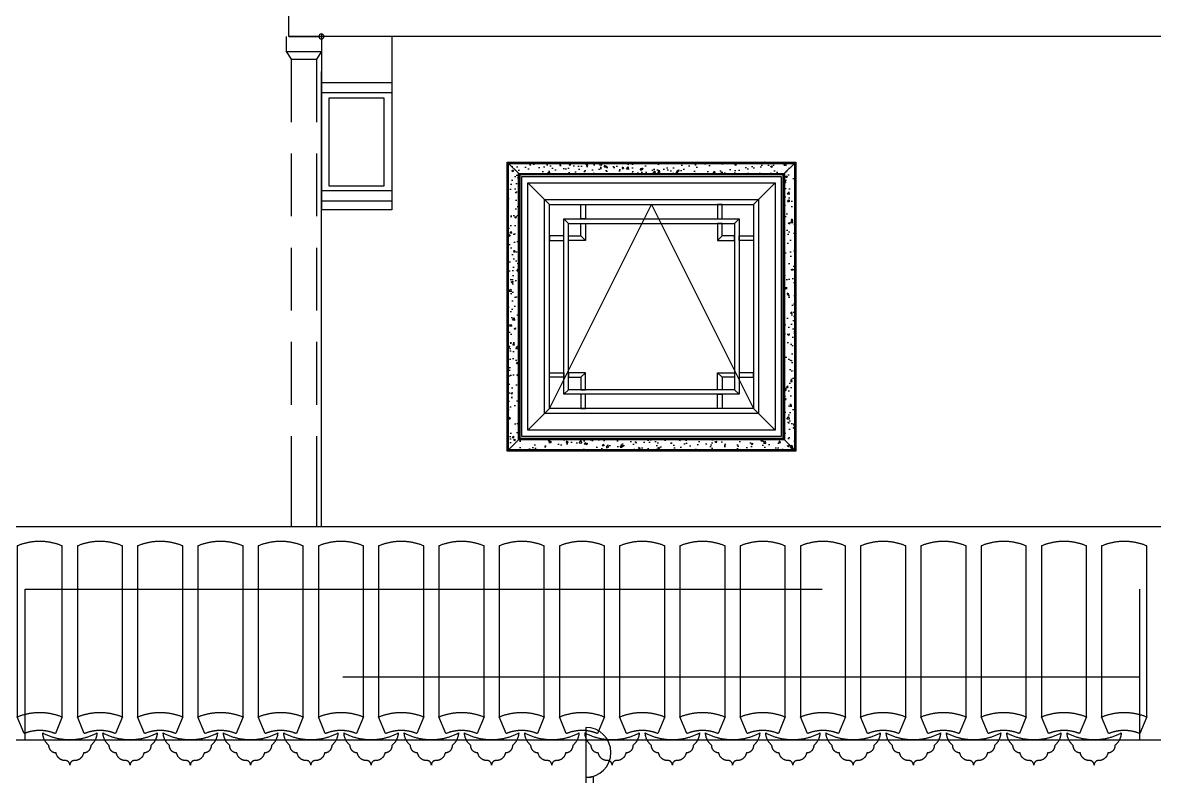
# Model space of a CAD drawing. Extents: x 296441 to 853063, y 459050 to 1117990.
# Drawn here: x 629219 to 633727, y 1002118 to 1005118 of the extents above; entities that cross this region are included whole.
import ezdxf
from ezdxf.xclip import XClip

# ---------------------------------------------------------------- set-up
doc = ezdxf.new("R2010")
doc.units = 0
doc.header["$LTSCALE"] = 1000
doc.header["$XCLIPFRAME"] = 0
for name, pattern in [('CENTER-1', [10, 6.25, -1.25, 1.25, -1.25]), ('CENTER2', [28.574999999999996, 19.05, -3.174999999999999, 3.174999999999999, -3.174999999999999]), ('E1-ELEV-N$0$B-ELEV-S-A1$0$HIDDEN2', [4.762499999999999, 3.175, -1.5875]), ('E1-ELEV-N$0$HIDDEN', [0.375, 0.25, -0.125]), ('E1-ELEV-N$0$LPC090090$0$HIDDEN2', [4.762499999999999, 3.175, -1.5875]), ('E2-E3-ELEV-N$0$HIDDEN', [0.375, 0.25, -0.125])]:
    doc.linetypes.add(name, pattern=pattern)
for name, color, linetype in [('00-景观-剖', 6, 'Continuous'), ('17-ELEV$0$G-XREF', 2, 'Continuous'), ('E1-ELEV-N$0$A-ELEV-HEVY', 2, 'Continuous'), ('E1-ELEV-N$0$A-ELEV-PFIX', 40, 'Continuous'), ('E1-ELEV-N$0$A-ELEV-THIN', 144, 'Continuous'), ('E1-ELEV-N$0$B-ELEV-S-A1$0$A-ELEV-HDDN', 161, 'E1-ELEV-N$0$B-ELEV-S-A1$0$HIDDEN2'), ('E1-ELEV-N$0$LPC090090$0$A-ELEV-HDDN', 161, 'E1-ELEV-N$0$LPC090090$0$HIDDEN2'), ('E2-E3-ELEV-N$0$A-ELEV-HEVY', 2, 'Continuous'), ('E2-E3-ELEV-N$0$A-ELEV-PFIX', 40, 'Continuous'), ('E2-E3-ELEV-N$0$A-SECT-PATT', 9, 'Continuous'), ('E2-E3-ELEV-N$0$CT-01-E$0$A-ELEV-MEDM-HEVY', 2, 'Continuous'), ('E2-E3-ELEV-N$0$CT-01-E$0$A-ELEV-THIN', 144, 'Continuous'), ('E2-E3-ELEV-N$0$CT-01-E$0$G-XREF', 2, 'Continuous'), ('E2-E3-ELEV-N$0$G-XREF', 2, 'Continuous'), ('G-GRID', 8, 'CENTER2'), ('H1-ELEV-N$0$LPM310295$0$A-ELEV-HEVY', 2, 'Continuous'), ('H1-ELEV-N$0$LPM310295$0$A-ELEV-MEDM', 4, 'Continuous'), ('H1-ELEV-N$0$LPM310295$0$A-ELEV-THIN', 145, 'Continuous'), ('ZT1_通用--填充---PM、LM、DY、JD', 8, 'Continuous'), ('主框线', 4, 'Continuous'), ('分格线', 55, 'Continuous'), ('副框内口线', 6, 'Continuous'), ('花格栅', 6, 'Continuous'), ('铝合金花格条', 5, 'Continuous')]:
    doc.layers.add(name, color=color, linetype=linetype)
doc.layers.add('E2-E3-ELEV-N$0$CT-01-E$0$A(750)$0$A-ANNO-NPLT', color=215, linetype='Continuous', plot=False)

# ---------------------------------------------------------------- blocks, each defined once
blk = doc.blocks.new('E1-ELEV-N')
at = {"layer": 'E1-ELEV-N$0$A-ELEV-HEVY'}
for p, q in [((-6740, 7750.000018869294), (-6740, 9490.000000063563)), ((-8070, 7750.000018869294), (-3330.000000005588, 7750.000018869294))]:
    blk.add_line(p, q, dxfattribs=at)
at = {"layer": 'E1-ELEV-N$0$A-ELEV-PFIX', "linetype": 'E1-ELEV-N$0$HIDDEN'}
for p, q in [((-6860.000034045195, 9609.218219733099), (-6860.000034031924, 7750.000018869294)), ((-6760.000034044497, 9532.67951164348), (-6760.000034031924, 7750.000018869294))]:
    blk.add_line(p, q, dxfattribs=at)
at = {"layer": 'E1-ELEV-N$0$A-ELEV-THIN'}
for points in [[(-7771.999999973923, 6991.500006454298), (-7772.000000844477, 7672.000016857171, 0.199999999910216), (-7952.00000080443, 7672.000016830163), (-7952.000000005821, 6991.500006536953)], [(-7531.99999994575, 6991.500006738817), (-7532.000000816304, 7672.00001714169, 0.199999999910216), (-7712.000000776257, 7672.000017114682), (-7711.999999977881, 6991.500006821472)], [(-7291.999999938998, 6991.500006890157), (-7292.000000809785, 7672.00001729303, 0.199999999910216), (-7472.000000769738, 7672.000017266022), (-7471.999999971129, 6991.500006972812)], [(-7051.999999932013, 6991.500006994465), (-7052.0000008028, 7672.000017397339, 0.199999999910216), (-7232.000000762753, 7672.00001737033), (-7231.999999964144, 6991.50000707712)], [(-6811.999999904074, 6991.500007145805), (-6812.00000077486, 7672.000017548678, 0.199999999910216), (-6992.000000734814, 7672.00001752167), (-6991.999999936204, 6991.50000722846)], [(-6571.999999897322, 6991.500007297145), (-6572.000000767875, 7672.000017700018, 0.199999999910216), (-6752.000000727829, 7672.00001767301), (-6751.999999929219, 6991.5000073798)], [(-6331.99999989057, 6991.500007401453), (-6332.000000761123, 7672.000017804326, 0.199999999910216), (-6512.000000721077, 7672.000017777318), (-6511.999999922467, 6991.500007484108)], [(-6091.999999862397, 6991.500008491799), (-6092.000000733184, 7672.000018894672, 0.199999999910216), (-6272.000000693137, 7672.000018867664), (-6271.999999894528, 6991.500008574454)], [(-5851.999999855645, 6991.500008596107), (-5852.000000726432, 7672.000018998981, 0.199999999910216), (-6032.000000686385, 7672.000018971972), (-6031.999999887776, 6991.500008678762)], [(-5611.999999827472, 6991.500008880859), (-5612.000000698259, 7672.0000192835, 0.199999999910216), (-5792.000000658212, 7672.000019256491), (-5791.999999859603, 6991.500008963281)], [(-5371.99999982072, 6991.500009032199), (-5372.000000691507, 7672.000019434839, 0.199999999910216), (-5552.00000065146, 7672.000019407831), (-5551.999999852851, 6991.500009114621)], [(-5131.999999813968, 6991.500009136274), (-5132.000000684522, 7672.000019539148, 0.199999999910216), (-5312.000000644475, 7672.000019512139), (-5311.999999845866, 6991.500009218929)], [(-4891.999999785796, 6991.500009287614), (-4892.000000656582, 7672.000019690488, 0.199999999910216), (-5072.000000616536, 7672.000019663479), (-5071.999999817926, 6991.500009370269)], [(-4651.999999779044, 6991.500009438954), (-4652.00000064983, 7672.000019841827, 0.199999999910216), (-4832.000000609783, 7672.000019814819), (-4831.999999811174, 6991.500009521609)], [(-4411.999999772292, 6991.500009543262), (-4412.000000643078, 7672.000019946136, 0.199999999910216), (-4592.000000603031, 7672.000019919127), (-4591.999999804422, 6991.500009625917)], [(-4171.999999744119, 6991.500009694602), (-4172.000000614906, 7672.000020097475, 0.199999999910216), (-4352.000000574859, 7672.000020070467), (-4351.99999977625, 6991.500009777257)], [(-3931.999999737367, 6991.500009845942), (-3932.000000608154, 7672.000020248815, 0.199999999910216), (-4112.000000568107, 7672.000020221807), (-4111.999999769498, 6991.500009928597)], [(-3691.999999730615, 6991.500009997515), (-3692.000000601169, 7672.000020400388, 0.199999999910216), (-3872.000000561122, 7672.00002037338), (-3871.999999762513, 6991.50001008017)], [(-3451.999999702442, 6991.500010148855), (-3452.000000573229, 7672.000020551728, 0.199999999910216), (-3632.000000533182, 7672.00002052472), (-3631.999999734573, 6991.50001023151)], [(-7799.692267090082, 6925.038370945957, 0.1999999998863418), (-7924.307651767507, 6925.038370986003), (-7951.999999933876, 6991.500006364193, -0.1999999999128089), (-7771.999999886379, 6991.500006417744), (-7799.692347978242, 6925.038370986003)], [(-7559.692267062142, 6925.038371230476, 0.1999999998863418), (-7684.307651739568, 6925.038371270522), (-7711.999999905936, 6991.500006648712, -0.1999999999128089), (-7531.999999858439, 6991.500006702263), (-7559.692347950302, 6925.038371270522)], [(-7319.69226705539, 6925.038371381816, 0.1999999998863418), (-7444.307651732815, 6925.038371421862), (-7471.999999899184, 6991.500006800052, -0.1999999999128089), (-7291.999999851687, 6991.500006853603), (-7319.69234794355, 6925.038371421862)], [(-7079.692267048638, 6925.038371486124, 0.1999999998863418), (-7204.307651726063, 6925.038371526171), (-7231.999999892432, 6991.50000690436, -0.1999999999128089), (-7051.999999844935, 6991.500006957911), (-7079.692347936798, 6925.038371526171)], [(-6839.692267020466, 6925.038371637464, 0.1999999998863418), (-6964.307651697891, 6925.03837167751), (-6991.99999986426, 6991.5000070557, -0.1999999999128089), (-6811.999999816762, 6991.500007109251), (-6839.692347908625, 6925.03837167751)], [(-6599.692267013714, 6925.038371788803, 0.1999999998863418), (-6724.307651691139, 6925.03837182885), (-6751.999999857508, 6991.50000720704, -0.1999999999128089), (-6571.99999981001, 6991.500007260591), (-6599.692347901873, 6925.03837182885)], [(-6359.692267006729, 6925.038371893112, 0.1999999998863418), (-6484.307651684154, 6925.038371933158), (-6511.999999850523, 6991.500007311348, -0.1999999999128089), (-6331.999999803025, 6991.500007364899), (-6359.692347894888, 6925.038371933158)], [(-6119.692266978789, 6925.03837298369, 0.1999999998863418), (-6244.307651656214, 6925.038373023737), (-6271.999999822583, 6991.500008401927, -0.1999999999128089), (-6091.999999775086, 6991.500008455478), (-6119.692347866949, 6925.038373023737)], [(-5879.692266972037, 6925.038373087998, 0.1999999998863418), (-6004.307651649462, 6925.038373128045), (-6031.999999815831, 6991.500008506235, -0.1999999999128089), (-5851.999999768334, 6991.500008559786), (-5879.692347860197, 6925.038373128045)], [(-5639.692266943865, 6925.038373372518, 0.1999999998863418), (-5764.30765162129, 6925.038373412564), (-5791.999999787658, 6991.500008790754, -0.1999999999128089), (-5611.999999740161, 6991.500008844305), (-5639.692347832024, 6925.038373412564)], [(-5399.692266937112, 6925.038373523857, 0.1999999998863418), (-5524.307651614537, 6925.038373563904), (-5551.999999780906, 6991.500008942094, -0.1999999999128089), (-5371.999999733409, 6991.500008995645), (-5399.692347825272, 6925.038373563904)], [(-5159.69226693036, 6925.038373628166, 0.1999999998863418), (-5284.307651607785, 6925.038373668212), (-5311.999999774154, 6991.500009046402, -0.1999999999128089), (-5131.999999726657, 6991.500009099953), (-5159.69234781852, 6925.038373668212)], [(-4919.692266902188, 6925.038373779505, 0.1999999998863418), (-5044.307651579613, 6925.038373819552), (-5071.999999745982, 6991.500009197742, -0.1999999999128089), (-4891.999999698484, 6991.500009251293), (-4919.692347790347, 6925.038373819552)], [(-4679.692266895436, 6925.038373930845, 0.1999999998863418), (-4804.307651572861, 6925.038373970892), (-4831.99999973923, 6991.500009349082, -0.1999999999128089), (-4651.999999691732, 6991.500009402633), (-4679.692347783595, 6925.038373970892)], [(-4439.692266888684, 6925.038374035154, 0.1999999998863418), (-4564.307651566109, 6925.0383740752), (-4591.999999732478, 6991.50000945339, -0.1999999999128089), (-4411.99999968498, 6991.500009506941), (-4439.692347776843, 6925.0383740752)], [(-4199.692266860511, 6925.038374186493, 0.1999999998863418), (-4324.307651537936, 6925.03837422654), (-4351.999999704305, 6991.50000960473, -0.1999999999128089), (-4171.999999656808, 6991.500009658281), (-4199.692347748671, 6925.03837422654)], [(-3959.692266853759, 6925.038374337833, 0.1999999998863418), (-4084.307651531184, 6925.03837437788), (-4111.999999697553, 6991.50000975607, -0.1999999999128089), (-3931.999999650056, 6991.500009809621), (-3959.692347741919, 6925.03837437788)], [(-3719.692266847007, 6925.038374489173, 0.1999999998863418), (-3844.307651524432, 6925.03837452922), (-3871.999999690801, 6991.50000990741, -0.1999999999128089), (-3691.999999643303, 6991.500009960961), (-3719.692347735167, 6925.03837452922)], [(-3479.692266818834, 6925.038374640513, 0.1999999998863418), (-3604.307651496259, 6925.03837468056), (-3631.999999662628, 6991.500010058749, -0.1999999999128089), (-3451.999999615131, 6991.500010112301), (-3479.692347706994, 6925.03837468056)], [(-7742.000001359731, 6800.000005844515, 0.4086840473709477), (-7759.659537538886, 6817.996785704978, -0.3710916077769059), (-7796.840810954571, 6848.210920460522, -0.424353686270066), (-7825.127904408611, 6878.18123656977, -0.213335491750496), (-7850.000008084811, 6927.560540986247, 0.2445723906024019), (-7634.000407767482, 6927.560540972743, -0.213335491750496), (-7658.872511410154, 6878.181236583274, -0.424353686270066), (-7687.159604817629, 6848.210920474026, -0.3710916077769059), (-7724.340878226794, 6817.996785637923, 0.4086840473709477), (-7742.000414412469, 6800.000005817506)], [(-7502.000001352979, 6800.000006129034, 0.4086840473709477), (-7519.659537532134, 6817.996785989497, -0.3710916077769059), (-7556.840810947819, 6848.210920745041, -0.424353686270066), (-7585.127904401859, 6878.181236854289, -0.213335491750496), (-7610.000008078059, 6927.560541270766, 0.2445723906024019), (-7394.00040776073, 6927.560541257262, -0.213335491750496), (-7418.872511403402, 6878.181236867793, -0.424353686270066), (-7447.159604810877, 6848.210920758545, -0.3710916077769059), (-7484.340878220042, 6817.996785922442, 0.4086840473709477), (-7502.000414405717, 6800.000006102026)], [(-7262.000001346227, 6800.000006233342, 0.4086840473709477), (-7279.659537525382, 6817.996786093805, -0.3710916077769059), (-7316.840810941067, 6848.210920849349, -0.424353686270066), (-7345.127904395107, 6878.181236958597, -0.213335491750496), (-7370.000008071307, 6927.560541375075, 0.2445723906024019), (-7154.000407753978, 6927.56054136157, -0.213335491750496), (-7178.87251139665, 6878.181236972101, -0.424353686270066), (-7207.159604804125, 6848.210920862854, -0.3710916077769059), (-7244.34087821329, 6817.99678602675, 0.4086840473709477), (-7262.000414398964, 6800.000006206334)], [(-7022.000001318054, 6800.000006384682, 0.4086840473709477), (-7039.659537497209, 6817.996786245145, -0.3710916077769059), (-7076.840810912894, 6848.210921000689, -0.424353686270066), (-7105.127904366935, 6878.181237109937, -0.213335491750496), (-7130.000008043135, 6927.560541526414, 0.2445723906024019), (-6914.000407725805, 6927.56054151291, -0.213335491750496), (-6938.872511368478, 6878.181237123441, -0.424353686270066), (-6967.159604775952, 6848.210921014193, -0.3710916077769059), (-7004.340878185118, 6817.99678617809, 0.4086840473709477), (-7022.000414370792, 6800.000006357674)], [(-6782.000001311302, 6800.000006536022, 0.4086840473709477), (-6799.659537490457, 6817.996786396485, -0.3710916077769059), (-6836.840810906142, 6848.210921152029, -0.424353686270066), (-6865.127904360183, 6878.181237261277, -0.213335491750496), (-6890.000008036382, 6927.560541677754, 0.2445723906024019), (-6674.000407719053, 6927.56054166425, -0.213335491750496), (-6698.872511361726, 6878.181237274781, -0.424353686270066), (-6727.1596047692, 6848.210921165533, -0.3710916077769059), (-6764.340878178366, 6817.99678632943, 0.4086840473709477), (-6782.00041436404, 6800.000006509013)], [(-6542.000001304317, 6800.00000664033, 0.4086840473709477), (-6559.659537483472, 6817.996786500793, -0.3710916077769059), (-6596.840810899157, 6848.210921256337, -0.424353686270066), (-6625.127904353198, 6878.181237365585, -0.213335491750496), (-6650.000008029398, 6927.560541782063, 0.2445723906024019), (-6434.000407712068, 6927.560541768558, -0.213335491750496), (-6458.872511354741, 6878.181237379089, -0.424353686270066), (-6487.159604762215, 6848.210921269841, -0.3710916077769059), (-6524.340878171381, 6817.996786433738, 0.4086840473709477), (-6542.000414357055, 6800.000006613322)], [(-6302.000001276378, 6800.000007730909, 0.4086840473709477), (-6319.659537455533, 6817.996787591372, -0.3710916077769059), (-6356.840810871217, 6848.210922346916, -0.424353686270066), (-6385.127904325258, 6878.181238456164, -0.213335491750496), (-6410.000008001458, 6927.560542872641, 0.2445723906024019), (-6194.000407684129, 6927.560542859137, -0.213335491750496), (-6218.872511326801, 6878.181238469668, -0.424353686270066), (-6247.159604734275, 6848.21092236042, -0.3710916077769059), (-6284.340878143441, 6817.996787524316, 0.4086840473709477), (-6302.000414329115, 6800.0000077039)], [(-6062.000001269625, 6800.000007835217, 0.4086840473709477), (-6079.659537448781, 6817.99678769568, -0.3710916077769059), (-6116.840810864465, 6848.210922451224, -0.424353686270066), (-6145.127904318506, 6878.181238560472, -0.213335491750496), (-6170.000007994706, 6927.560542976949, 0.2445723906024019), (-5954.000407677377, 6927.560542963445, -0.213335491750496), (-5978.872511320049, 6878.181238573976, -0.424353686270066), (-6007.159604727523, 6848.210922464728, -0.3710916077769059), (-6044.340878136689, 6817.996787628625, 0.4086840473709477), (-6062.000414322363, 6800.000007808208)], [(-5822.000001241453, 6800.000007986557, 0.4086840473709477), (-5839.659537420608, 6817.99678784702, -0.3710916077769059), (-5876.840810836293, 6848.210922602564, -0.424353686270066), (-5905.127904290333, 6878.181238711812, -0.213335491750496), (-5930.000007966533, 6927.560543128289, 0.2445723906024019), (-5714.000407649204, 6927.560543114785, -0.213335491750496), (-5738.872511291876, 6878.181238725316, -0.424353686270066), (-5767.159604699351, 6848.210922616068, -0.3710916077769059), (-5804.340878108516, 6817.996787779965, 0.4086840473709477), (-5822.000414294191, 6800.000007959548)], [(-5582.000001234701, 6800.000008271076, 0.4086840473709477), (-5599.659537413856, 6817.996788131539, -0.3710916077769059), (-5636.840810829541, 6848.210922887083, -0.424353686270066), (-5665.127904283581, 6878.181238996331, -0.213335491750496), (-5690.000007959781, 6927.560543412808, 0.2445723906024019), (-5474.000407642452, 6927.560543399304, -0.213335491750496), (-5498.872511285124, 6878.181239009835, -0.424353686270066), (-5527.159604692599, 6848.210922900587, -0.3710916077769059), (-5564.340878101764, 6817.996788064484, 0.4086840473709477), (-5582.000414287439, 6800.000008244067)], [(-5342.000001227949, 6800.000008375384, 0.4086840473709477), (-5359.659537407104, 6817.996788235847, -0.3710916077769059), (-5396.840810822789, 6848.210922991391, -0.424353686270066), (-5425.127904276829, 6878.181239100639, -0.213335491750496), (-5450.000007953029, 6927.560543517116, 0.2445723906024019), (-5234.0004076357, 6927.560543503612, -0.213335491750496), (-5258.872511278372, 6878.181239114143, -0.424353686270066), (-5287.159604685847, 6848.210923004895, -0.3710916077769059), (-5324.340878095012, 6817.996788168792, 0.4086840473709477), (-5342.000414280687, 6800.000008348376)], [(-5102.000001199776, 6800.000008526724, 0.4086840473709477), (-5119.659537378931, 6817.996788387187, -0.3710916077769059), (-5156.840810794616, 6848.210923142731, -0.424353686270066), (-5185.127904248657, 6878.181239251979, -0.213335491750496), (-5210.000007924857, 6927.560543668456, 0.2445723906024019), (-4994.000407607527, 6927.560543654952, -0.213335491750496), (-5018.8725112502, 6878.181239265483, -0.424353686270066), (-5047.159604657674, 6848.210923156235, -0.3710916077769059), (-5084.34087806684, 6817.996788320132, 0.4086840473709477), (-5102.000414252514, 6800.000008499715)], [(-4862.000001193024, 6800.000008678064, 0.4086840473709477), (-4879.659537372179, 6817.996788538527, -0.3710916077769059), (-4916.840810787864, 6848.210923294071, -0.424353686270066), (-4945.127904241905, 6878.181239403319, -0.213335491750496), (-4970.000007918105, 6927.560543819796, 0.2445723906024019), (-4754.000407600775, 6927.560543806292, -0.213335491750496), (-4778.872511243448, 6878.181239416823, -0.424353686270066), (-4807.159604650922, 6848.210923307575, -0.3710916077769059), (-4844.340878060088, 6817.996788471472, 0.4086840473709477), (-4862.000414245762, 6800.000008651055)], [(-4622.000001186272, 6800.000008782372, 0.4086840473709477), (-4639.659537365427, 6817.996788642835, -0.3710916077769059), (-4676.840810781112, 6848.210923398379, -0.424353686270066), (-4705.127904235153, 6878.181239507627, -0.213335491750496), (-4730.000007911352, 6927.560543924104, 0.2445723906024019), (-4514.000407594023, 6927.5605439106, -0.213335491750496), (-4538.872511236696, 6878.181239521131, -0.424353686270066), (-4567.15960464417, 6848.210923411883, -0.3710916077769059), (-4604.340878053335, 6817.99678857578, 0.4086840473709477), (-4622.00041423901, 6800.000008755364)], [(-4382.0000011581, 6800.000008933712, 0.4086840473709477), (-4399.659537337255, 6817.996788794175, -0.3710916077769059), (-4436.840810752939, 6848.210923549719, -0.424353686270066), (-4465.12790420698, 6878.181239658967, -0.213335491750496), (-4490.00000788318, 6927.560544075444, 0.2445723906024019), (-4274.000407565851, 6927.56054406194, -0.213335491750496), (-4298.872511208523, 6878.181239672471, -0.424353686270066), (-4327.159604615998, 6848.210923563223, -0.3710916077769059), (-4364.340878025163, 6817.99678872712, 0.4086840473709477), (-4382.000414210837, 6800.000008906703)], [(-4142.000001151348, 6800.000009085052, 0.4086840473709477), (-4159.659537330503, 6817.996788945515, -0.3710916077769059), (-4196.840810746187, 6848.210923701059, -0.424353686270066), (-4225.127904200228, 6878.181239810307, -0.213335491750496), (-4250.000007876428, 6927.560544226784, 0.2445723906024019), (-4034.000407559099, 6927.56054421328, -0.213335491750496), (-4058.872511201771, 6878.181239823811, -0.424353686270066), (-4087.159604609245, 6848.210923714563, -0.3710916077769059), (-4124.340878018411, 6817.996788878459, 0.4086840473709477), (-4142.000414204085, 6800.000009058043)], [(-3902.000001144595, 6800.000009236392, 0.4086840473709477), (-3919.659537323751, 6817.996789096855, -0.3710916077769059), (-3956.840810739435, 6848.210923852399, -0.424353686270066), (-3985.127904193476, 6878.181239961646, -0.213335491750496), (-4010.000007869676, 6927.560544378124, 0.2445723906024019), (-3794.000407552347, 6927.56054436462, -0.213335491750496), (-3818.872511195019, 6878.181239975151, -0.424353686270066), (-3847.159604602493, 6848.210923865903, -0.3710916077769059), (-3884.340878011659, 6817.996789029799, 0.4086840473709477), (-3902.000414197333, 6800.000009209383)], [(-3662.000001116423, 6800.000009387732, 0.4086840473709477), (-3679.659537295578, 6817.996789248195, -0.3710916077769059), (-3716.840810711263, 6848.210924003739, -0.424353686270066), (-3745.127904165303, 6878.181240112986, -0.213335491750496), (-3770.000007841503, 6927.560544529464, 0.2445723906024019), (-3554.000407524174, 6927.56054451596, -0.213335491750496), (-3578.872511166846, 6878.181240126491, -0.424353686270066), (-3607.159604574321, 6848.210924017243, -0.3710916077769059), (-3644.340877983486, 6817.996789181139, 0.4086840473709477), (-3662.000414169161, 6800.000009360723)]]:
    blk.add_lwpolyline(points, format="xyb", dxfattribs=at)
at = {"layer": 'E1-ELEV-N$0$B-ELEV-S-A1$0$A-ELEV-HDDN'}
for p, q in [((-7920, 6899.999999993481), (-7920, 7500.000018869294)), ((-7920, 7500.000018869294), (-3480.000000005588, 7500.000018869294)), ((-3480.000000005588, 6899.999999993481), (-3480.000000005588, 7500.000018869294)), ((-3480.000000005588, 7149.999999993714), (-7920, 7149.999999993714)), ((-7920, 6899.999999993481), (-3480.000000005588, 6899.999999993481))]:
    blk.add_line(p, q, dxfattribs=at)
blk = doc.blocks.new('E2-E3-ELEV-N$0$CT-01-E$0$DWD')
at = {"layer": 'E2-E3-ELEV-N$0$CT-01-E$0$A(750)$0$A-ANNO-NPLT'}
for p, q in [((-10, 0), (10, 0)), ((0, 10), (0, -10))]:
    blk.add_line(p, q, dxfattribs=at)
blk.add_circle((0, 0), 10, dxfattribs=at)
blk = doc.blocks.new('E2-E3-ELEV-N$0$CT-01-E')
at = {"layer": 'E2-E3-ELEV-N$0$CT-01-E$0$A-ELEV-MEDM-HEVY'}
for p, q in [((-280, 0), (0, 0)), ((-280, 0), (-280, -690.0000000000437)), ((0, 0), (0, -690.0000000000437)), ((-280, -225.0000000000437), (0, -225.0000000000582)), ((-280, -615.0000000000728), (0, -615.0000000000728)), ((-280, -690.0000000000437), (0, -690.0000000000437))]:
    blk.add_line(p, q, dxfattribs=at)
at = {"layer": 'E2-E3-ELEV-N$0$CT-01-E$0$A-ELEV-THIN', "ltscale": 0.1}
for p, q in [((-280, -185.0000000000728), (0, -185.0000000000873)), ((-280, -655.0000000000582), (0, -655.0000000000582))]:
    blk.add_line(p, q, dxfattribs=at)
blk.add_lwpolyline([(-250, -245.0000000000582), (-30, -245.0000000000582), (-30, -595.0000000000582), (-250, -595.0000000000582)], close=True, dxfattribs=at)
at = {"layer": 'E2-E3-ELEV-N$0$CT-01-E$0$G-XREF'}
blk.add_blockref('E2-E3-ELEV-N$0$CT-01-E$0$DWD', (0, 0), dxfattribs=at)
blk = doc.blocks.new('E2-E3-ELEV-N$0$A$C6C493FCC')
at = {"layer": 'E2-E3-ELEV-N$0$A-ELEV-PFIX', "linetype": 'E2-E3-ELEV-N$0$HIDDEN'}
for p, q in [((-4.347956564743072e-05, 3299.351886629411), (-4.347944923210889e-05, 3159.351886629411)), ((139.9999565205508, 3299.351886629411), (-4.347956564743072e-05, 3299.351886629411)), ((139.9999565205508, 3299.351886629411), (139.9999565204344, 3159.351886629527)), ((-4.347944923210889e-05, 3159.351886629411), (19.99995652055077, 3128.570106298946)), ((-4.347944923210889e-05, 3159.351886629411), (139.9999565204344, 3159.351886629527)), ((139.9999565204344, 3159.351886629411), (119.9999565205508, 3128.570106298946)), ((19.99995652055077, 3128.570106298946), (19.99995657466934, -1149.999943768747)), ((19.99995652055077, 3128.570106298946), (119.9999565205508, 3128.570106298946)), ((119.9999565205508, 3128.570106298946), (119.9999565746693, -1149.999943768747))]:
    blk.add_line(p, q, dxfattribs=at)
for centre, radius, start, end in [((47.48805412146612, -1149.429054910284), 27.49402204548827, 181.1894664855112, 331.4700859413786), ((69.99995657763793, -1149.999943770435), 50, 180, 0), ((101.6968726111518, -1178.898698185538), 34.20732216086396, 57.65179308963847, 151.4700859413785)]:
    blk.add_arc(centre, radius, start, end, dxfattribs=at)
blk = doc.blocks.new('20191016165059')
at = {"layer": '00-景观-剖', "ltscale": 0.04}
blk.add_lwpolyline([(-25.02937989603379, 434.9786946337554, -0.9999999999986356), (-25.02937989556813, 634.9786946337554), (-25.02937989580096, 434.9786946337554)], format="xyb", dxfattribs=at)
at = {"layer": '00-景观-剖'}
blk.add_lwpolyline([(-25.02938043333415, 434.9791200943291), (-25.02950033193338, 284.9789022264304), (-55.02949853864266, 284.9789022264304), (-55.02939237009559, 439.5852220110537)], dxfattribs=at)
blk.add_lwpolyline([(-55.02939237009559, 439.5852037066652, 0.07632086551884654), (-25.02938043333415, 434.9791200943873)], format="xyb", dxfattribs=at)
blk.add_lwpolyline([(-75.02950033033267, -10.02109776707948), (-75.02950033146772, 279.9789022264304, -0.4142135623759364), (-70.02950033146772, 284.9789022264886), (-25.02950033193338, 284.9789022264304), (-25.02950042087468, -15.02109778131125), (-70.02950033164234, -15.02109776705038, -0.4142135622960039)], format="xyb", close=True, dxfattribs=at)
blk = doc.blocks.new('20200415103153')
at = {"color": 8}
for p, q in [((118.8000094052404, -118.8000094052404), (33.00000940542668, -33.00000940519385)), ((931.1999905947596, -118.8000094052404), (1016.999990595039, -33.00000940519385)), ((118.8000094052404, -931.1999905947596), (33.00000940542668, -1016.999990594806)), ((931.1999905947596, -931.1999905947596), (1016.999990595039, -1016.999990594806))]:
    blk.add_line(p, q, dxfattribs=at)
at = {"ltscale": 1000}
blk.add_lwpolyline([(0, -1050), (1050, -1050), (1050, 0), (0, 0)], close=True, dxfattribs=at)
blk.add_lwpolyline([(1016.999990595039, -1016.999990594806), (33.00000940542668, -1016.999990594806), (33.00000940542668, -33.00000940519385), (1016.999990595039, -33.00000940519385)], close=True)
at = {"color": 2, "ltscale": 250}
blk.add_lwpolyline([(931.1999905947596, -931.1999905947596), (118.8000094052404, -931.1999905947596), (118.8000094052404, -118.8000094052404), (931.1999905947596, -118.8000094052404)], close=True, dxfattribs=at)
at = {"ltscale": 1000}
blk.add_lwpolyline([(118.8000094052404, -931.1999905947596), (525, -118.8000094052404), (931.1999905947596, -931.1999905947596)], dxfattribs=at)
at = {"layer": '主框线'}
blk.add_lwpolyline([(1042, -1042), (8, -1042), (8, -8), (1042, -8)], close=True, dxfattribs=at)
at = {"layer": '副框内口线', "linetype": 'CENTER-1', "ltscale": 40}
blk.add_lwpolyline([(1050, -1050), (0, -1050), (0, 0), (1050, 0)], close=True, dxfattribs=at)
at = {"layer": '花格栅', "color": 6, "ltscale": 250}
blk.add_lwpolyline([(951.1999905947596, -951.1999905947596), (98.80000940524042, -951.1999905947596), (98.80000940524042, -98.80000940524042), (951.1999905947596, -98.80000940524042)], close=True, dxfattribs=at)
at = {"layer": '铝合金花格条'}
for points in [[(243.8000094075687, -118.8000094013987), (261.8000094075687, -118.8000094004674), (261.8000094103627, -175.8000094004674), (243.8000094103627, -175.8000094013987)], [(806.1999905924313, -118.8000094013987), (788.1999905924313, -118.8000094004674), (788.1999905896373, -175.8000094004674), (806.1999905896373, -175.8000094013987)], [(874.1999905915, -874.1999905947596), (175.8000094103627, -874.1999905947596), (175.8000094103627, -175.8000094055897), (874.1999905915, -175.8000094055897)], [(856.1999905915, -856.1999905947596), (193.8000094103627, -856.1999905947596), (193.8000094103627, -193.8000094055897), (856.1999905915, -193.8000094055897)], [(118.8000094061717, -243.8000094027957), (118.8000094052404, -261.8000094027957), (175.8000094052404, -261.8000094055897), (175.8000094061717, -243.8000094055897)], [(931.1999905938283, -243.8000094027957), (931.1999905947596, -261.8000094027957), (874.1999905947596, -261.8000094055897), (874.1999905938283, -243.8000094055897)], [(118.8000094061717, -806.1999905970879), (118.8000094052404, -788.1999905970879), (175.8000094052404, -788.1999905942939), (175.8000094061717, -806.1999905942939)], [(931.1999905938283, -806.1999905970879), (931.1999905947596, -788.1999905970879), (874.1999905947596, -788.1999905942939), (874.1999905938283, -806.1999905942939)], [(243.8000094075687, -931.1999905989505), (261.8000094075687, -931.1999905998819), (261.8000094103627, -874.1999905998819), (243.8000094103627, -874.1999905989505)], [(806.1999905924313, -931.1999905989505), (788.1999905924313, -931.1999905998819), (788.1999905896373, -874.1999905998819), (806.1999905896373, -874.1999905989505)]]:
    blk.add_lwpolyline(points, close=True, dxfattribs=at)
for points in [[(193.8000094103627, -193.8000094055897), (175.8000094103627, -175.8000094055897)], [(856.1999905915, -193.8000094055897), (874.1999905915, -175.8000094055897)], [(261.8000094094314, -261.8000094055897), (243.8000094094314, -243.8000094055897), (243.8000094094314, -193.8000094055897), (261.8000094094314, -193.8000094055897), (261.8000094094314, -261.8000094055897), (193.8000094094314, -261.8000094055897), (193.8000094094314, -243.8000094055897), (243.8000094094314, -243.8000094055897)], [(788.1999905905686, -261.8000094055897), (806.1999905905686, -243.8000094055897), (806.1999905905686, -193.8000094055897), (788.1999905905686, -193.8000094055897), (788.1999905905686, -261.8000094055897), (856.1999905905686, -261.8000094055897), (856.1999905905686, -243.8000094055897), (806.1999905905686, -243.8000094055897)], [(261.8000094094314, -788.1999905947596), (243.8000094094314, -806.1999905947596), (243.8000094094314, -856.1999905947596), (261.8000094094314, -856.1999905947596), (261.8000094094314, -788.1999905947596), (193.8000094094314, -788.1999905947596), (193.8000094094314, -806.1999905947596), (243.8000094094314, -806.1999905947596)], [(788.1999905905686, -788.1999905947596), (806.1999905905686, -806.1999905947596), (806.1999905905686, -856.1999905947596), (788.1999905905686, -856.1999905947596), (788.1999905905686, -788.1999905947596), (856.1999905905686, -788.1999905947596), (856.1999905905686, -806.1999905947596), (806.1999905905686, -806.1999905947596)]]:
    blk.add_lwpolyline(points, dxfattribs=at)
at = {"layer": '铝合金花格条', "elevation": -0.06302419923047158}
for points in [[(193.8000094103627, -856.1999905947596), (175.8000094103627, -874.1999905947596)], [(856.1999905915, -856.1999905947596), (874.1999905915, -874.1999905947596)]]:
    blk.add_lwpolyline(points, dxfattribs=at)
blk = doc.blocks.new('*U2413')
at = {"layer": 'ZT1_通用--填充---PM、LM、DY、JD', "ltscale": 1000}
h = blk.add_hatch(dxfattribs=at)
h.set_pattern_fill('混凝土', color=256, scale=10)
h.set_pattern_definition([(49.99999999999999, (349.9999981342349, -1100.000001866257), (71.72601826007535, -6.275213498259511), [7.5, -82.5]), (355, (349.9999981342349, -1100.000001866257), (-13.8751333613, 75.21921337000119), [6, -66]), (100.4514, (355.9771661342326, -1100.52293586625), (57.85093817140216, 68.94395420609536), [6.374019000000001, -70.1142112]), (46.18420000000002, (349.9999981342349, -1080.000001866257), (106.7241048625644, -16.55190143290181), [11.24999999999999, -123.7499999999999]), (96.6356, (358.8936726342305, -1081.379332566259), (93.46627055487033, 97.41178709004417), [9.561028799999999, -105.1713]), (351.1842, (349.9999981342349, -1080.000001866257), (93.46619451336272, 97.41186009253246), [9, -99]), (21, (359.9999981342349, -1085.000001866257), (59.69070521184616, -40.26188906653388), [7.5, -82.5]), (326.0000000000001, (359.9999981342349, -1085.000001866257), (24.33153319215817, 72.5150045046853), [6, -66]), (71.4514, (364.9742214342347, -1088.355162466254), (84.02226285814899, 32.25304967099524), [6.374019000000001, -70.1142112]), (37.50000000000001, (349.9999981342349, -1100.000001866257), (1.215985531729067, 33.28938538313115), [0, -65.19999999999999, 0, -67, 0, -66.25]), (7.499999999999999, (349.9999981342349, -1100.000001866257), (26.30695374421486, 39.44117118823603), [0, -38.2, 0, -63.7, 0, -25.25]), (327.5, (327.699998134232, -1100.000001866257), (53.3822436172409, -2.255487173437976), [0, -25, 0, -78, 0, -103.5]), (317.5, (317.699998134232, -1100.000001866257), (58.31861693423862, 10.01049823323177), [0, -32.5, 0, -51.8, 0, -73.5])])
h.paths.add_polyline_path([(-49.99999999980209, -1100.000001865543), (-50, 50), (1099.999998134503, 49.99999999928598), (1099.999998134468, -1100.000001866257), (724.9999981337693, -1100.000001866024)])
edge = h.paths.add_edge_path(flags=16)
edge.add_line((1049.999998134468, -1050.000001866257), (724.9999981337693, -1050.000001866024))
edge.add_line((724.9999981337693, -1050.000001866024), (-2.677325028344058e-10, -1050.000001866009))
edge.add_line((-2.677538191164786e-10, -1049.999999999522), (0, 0))
edge.add_line((0, 0), (1049.999998134503, -7.140172897379671e-10))
edge.add_line((1049.999998134503, -7.140172897379671e-10), (1049.999998135632, -1050.00000000012))
at = {"layer": 'H1-ELEV-N$0$LPM310295$0$A-ELEV-HEVY', "extrusion": (0, 0, -1)}
blk.add_lwpolyline([(-1049.999998134468, -1050.000000000236), (-1049.999998134468, -1050.000001866257), (-724.9999981337693, -1050.000001866024), (2.677538191164786e-10, -1050.000001866009), (2.677538191164786e-10, -1049.999999999522), (0, 0), (-1049.999998134503, -7.140172897379671e-10), (-1049.999998135632, -1050.00000000012)], dxfattribs=at)
at = {"layer": 'H1-ELEV-N$0$LPM310295$0$A-ELEV-MEDM', "extrusion": (0, 0, -1)}
blk.add_lwpolyline([(49.99999999980209, -1100.000001865543), (50, 50), (-1099.999998134503, 49.99999999928598), (-1099.999998134468, -1100.000001866257), (-724.9999981337693, -1100.000001866024), (50.00000000026775, -1100.000001866009)], dxfattribs=at)
at = {"layer": 'H1-ELEV-N$0$LPM310295$0$A-ELEV-THIN', "extrusion": (0, 0, -1)}
for points in [[(44.99999999980209, -1095.000001678944), (45, 45), (-1094.999998134503, 44.99999999928598), (-1094.999998134468, -1095.000001679658), (-1094.999998134468, -1095.000001866257), (-724.9999981337693, -1095.000001866024), (45.00000000026775, -1095.000001866009), (45.00000000026775, -1095.00000167941)], [(4.999999999802093, -1055.000000186121), (5, 5), (-1054.999998134503, 4.999999999285983), (-1054.999998134468, -1055.000000186835), (-1054.999998134468, -1055.000001866257), (-724.9999981337693, -1055.000001866024), (5.000000000267754, -1055.000001866009), (5.000000000267754, -1055.000000186587)]]:
    blk.add_lwpolyline(points, dxfattribs=at)
at = {"layer": '分格线', "ltscale": 1000}
for points in [[(-4.656612873077393e-10, -1.86555553227663e-06), (-50, 50)], [(1049.999998134503, -1.866153134244541e-06), (1099.999999999942, 49.99999999928598)], [(-7.334151064242178e-10, -1050.000000000453), (-50.00000000026775, -1100.000001866009)], [(1049.999998134933, -1050.000000000702), (1099.999998134468, -1100.000001866257)]]:
    blk.add_lwpolyline(points, dxfattribs=at)
blk = doc.blocks.new('E1-ELEV-N$0$vbfgj')
at = {"layer": 'E1-ELEV-N$0$LPC090090$0$A-ELEV-HDDN'}
blk.add_lwpolyline([(-1050, 1050), (0, 1050), (0, 0), (-1049.999999999884, 0)], close=True, dxfattribs=at)
at = {"ltscale": 1000}
blk.add_blockref('20200415103153', (-1050, 1050), dxfattribs=at)
at = {"layer": '分格线', "ltscale": 1000}
blk.add_blockref('*U2413', (-1050, 1050), dxfattribs=at)
blk = doc.blocks.new('E2-E3-ELEV-N')
at = {"layer": 'E2-E3-ELEV-N$0$A-ELEV-HEVY'}
for p, q in [((-6869.999966209987, 9699.99999999348), (-6869.999966209987, 10399.99999999348)), ((4469.999966167263, 9699.99999999348), (-6869.999966209987, 9699.99999999348)), ((-6740, 7850.000018783379), (-6740, 9559.999999977648))]:
    blk.add_line(p, q, dxfattribs=at)
blk.add_blockref('E1-ELEV-N$0$vbfgj', (-4899.999999999884, 8100.000001773355))
at = {"ltscale": 50, "xscale": -1}
blk.add_blockref('20191016165059', (-5711.529500376317, 6315.021097792662), dxfattribs=at)
at = {"layer": 'E2-E3-ELEV-N$0$A-SECT-PATT'}
ref = blk.add_blockref('E2-E3-ELEV-N$0$A$C6C493FCC', (-6879.999989961623, 6480.648113743868), dxfattribs=at)
XClip(ref).set_block_clipping_path([(-1260.000010038293, 1369.3519051254507), (139.99998996411523, 3219.3518862496358)])
at = {"layer": 'E2-E3-ELEV-N$0$G-XREF', "xscale": -1}
blk.add_blockref('E2-E3-ELEV-N$0$CT-01-E', (-6739.999999997555, 9699.999999981374), dxfattribs=at)
at = {"layer": 'E2-E3-ELEV-N$0$G-XREF'}
ref = blk.add_blockref('E1-ELEV-N', (0, 0), dxfattribs=at)
XClip(ref).set_block_clipping_path([(1.818989403545856e-12, 4600.000000003201), (-5.586116458289325e-09, -2500.000000006519), (-10599.99999999619, -2500.000000006519), (-10599.99999999619, 8000.000018869294), (-299.9999999961929, 8000.000018869294), (-299.9999999961929, 4600.000000003201)])
blk = doc.blocks.new('fewerr')
at = {"color": 169}
for p, q in [((5926767.858113009, 575518.9373235623), (5926897.858079219, 575518.9373235623)), ((5926897.858079219, 575518.9373235623), (5926897.858079219, 575378.9373235465))]:
    blk.add_line(p, q, dxfattribs=at)
at = {"layer": 'E1-ELEV-N$0$A-ELEV-HEVY', "color": 169}
for p, q in [((5926897.858112999, 573568.9373424819), (5926897.858112999, 575308.9373236762)), ((5925567.858112999, 573568.9373424819), (5926897.858112999, 573568.9373424819))]:
    blk.add_line(p, q, dxfattribs=at)
at = {"layer": 'E2-E3-ELEV-N$0$A-ELEV-HEVY', "color": 169}
for p, q in [((5926767.858113009, 575518.9373235623), (5926767.858113009, 576218.9373235623)), ((5926897.858079219, 573668.9373423521), (5926897.858079219, 575378.9373235465))]:
    blk.add_line(p, q, dxfattribs=at)

msp = doc.modelspace()

# ---------------------------------------------------------------- linework, layer by layer
at = {"layer": 'G-GRID'}
msp.add_line((591369.1386122174, 1002263.094456262), (665188.8230183284, 1002263.094456262), dxfattribs=at)

# ---------------------------------------------------------------- block references
msp.add_blockref('fewerr', (-5296488.734221881, 429544.1571326561))
at = {"layer": '17-ELEV$0$G-XREF', "color": 1}
msp.add_blockref('E2-E3-ELEV-N', (637149.1238573372, 995363.0944562252), dxfattribs=at)

doc.saveas('drawing.dxf')
